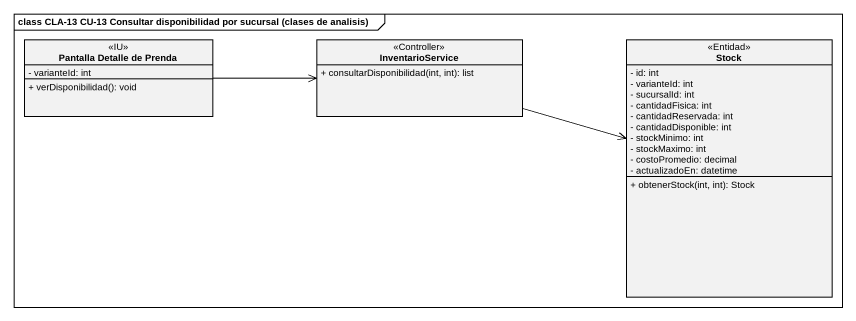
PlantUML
@startuml
mainframe class CLA-13 CU-13 Consultar disponibilidad por sucursal (clases de analisis)
hide circle
hide empty members
skinparam classAttributeIconSize 0
class "Pantalla Detalle de Prenda" as Pantalla_Detalle_de_Prenda <<IU>> {
  - varianteId: int
  + verDisponibilidad(): void
}
class InventarioService <<Controller>> {
  + consultarDisponibilidad(int, int): list
}
class Stock <<Entidad>> {
  - id: int
  - varianteId: int
  - sucursalId: int
  - cantidadFisica: int
  - cantidadReservada: int
  - cantidadDisponible: int
  - stockMinimo: int
  - stockMaximo: int
  - costoPromedio: decimal
  - actualizadoEn: datetime
  + obtenerStock(int, int): Stock
}
Pantalla_Detalle_de_Prenda -right-> InventarioService
InventarioService -right-> Stock
@enduml
